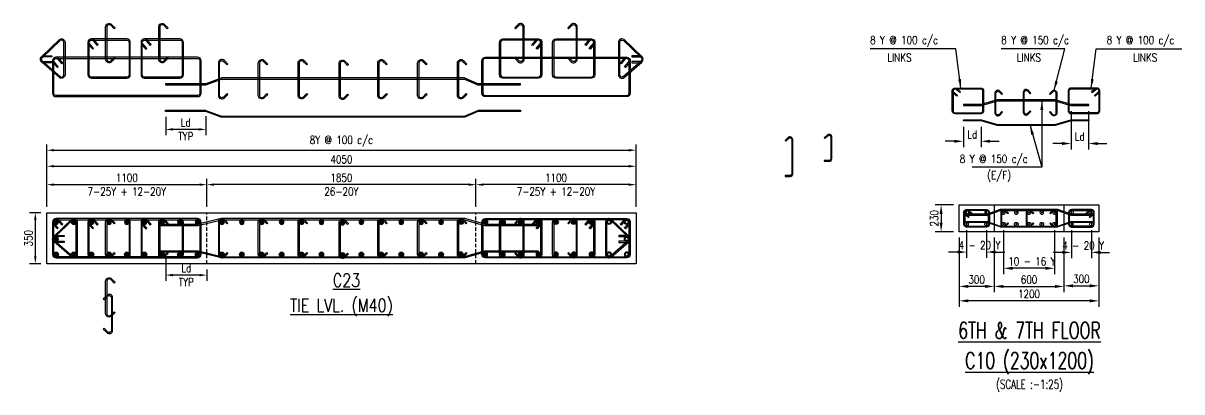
# Model space of a CAD drawing. Extents: x -69352 to 1013721, y -547461 to -186867.
# Drawn here: x 463331 to 503151, y -336839 to -324183 of the extents above; entities that cross this region are included whole.
import ezdxf
from ezdxf.enums import TextEntityAlignment as Align
from ezdxf.lldxf.tags import DXFTag

# ---------------------------------------------------------------- set-up
doc = ezdxf.new("R2010")
doc.units = 0
doc.header["$LTSCALE"] = 500
doc.header["$MEASUREMENT"] = 0
doc.header["$PDMODE"] = 35
doc.header["$PDSIZE"] = -15
doc.linetypes.add('( Hidden )', pattern=[0.375, 0.25, -0.125])
doc.layers.get('DEFPOINTS').update_dxf_attribs({"color": 4})
for name, color, linetype in [('FRAME TABLE', 5, 'Continuous'), ('LINKS', 8, 'Continuous'), ('S-COLUMN', 1, 'Continuous'), ('S-DIM-1', 5, 'Continuous'), ('S-REINFORCEMENT', 6, 'Continuous'), ('S-RETAININGWALL HATCH', 8, 'Continuous'), ('S-STIRUPS)', 3, 'Continuous'), ('S-TEXT', 2, 'Continuous'), ('S-TEXT-1 @ 1', 4, 'Continuous'), ('S-TITIL', 6, 'Continuous'), ('S-TITLE', 6, 'Continuous')]:
    doc.layers.add(name, color=color, linetype=linetype)
doc.styles.add('ROMANS', font='simplex.shx', dxfattribs={"width": 0.8, "height": 275})
tags = doc.linetypes.add('HIDDEN', pattern=[0.375, 0.25, -0.125]).pattern_tags.tags
tags[6:7] = [DXFTag(74, 4), DXFTag(75, 0), DXFTag(340, '0'), DXFTag(46, 1.0), DXFTag(50, 0.0), DXFTag(44, 0.0), DXFTag(45, 0.0)]
tags[4:5] = [DXFTag(74, 4), DXFTag(75, 0), DXFTag(340, '0'), DXFTag(46, 1.0), DXFTag(50, 0.0), DXFTag(44, 0.0), DXFTag(45, 0.0)]
doc.dimstyles.new('dim100', dxfattribs={"dimtxt": 250, "dimasz": 250, "dimexe": 200, "dimexo": 200, "dimgap": 100, "dimtad": 1, "dimdec": 0, "dimzin": 0, "dimdsep": 46, "dimtxsty": 'ROMANS', "dimcen": 0, "dimclrd": 5, "dimclre": 5, "dimclrt": 4, "dimadec": 0, "dimazin": 0, "dimtfac": 1, "dimtdec": 0, "dimtix": 1, "dimtofl": 0, "dimtmove": 2, "dimatfit": 3, "dimfxl": 0, "dimtolj": 1, "dimtzin": 0, "dimlwd": -1, "dimlwe": -1, "dimarcsym": 0})
doc.dimstyles.new('dim20', dxfattribs={"dimtxt": 250, "dimasz": 250, "dimexe": 200, "dimexo": 200, "dimgap": 100, "dimtad": 1, "dimdec": 0, "dimlfac": 0.2, "dimzin": 0, "dimdsep": 46, "dimtxsty": 'ROMANS', "dimcen": 0, "dimclrd": 5, "dimclre": 5, "dimclrt": 4, "dimadec": 0, "dimazin": 0, "dimtfac": 1, "dimtdec": 0, "dimtix": 1, "dimtofl": 0, "dimtmove": 2, "dimatfit": 3, "dimfxl": 0, "dimtolj": 1, "dimtzin": 0, "dimlwd": -1, "dimlwe": -1, "dimarcsym": 0})
doc.dimstyles.new('dim25', dxfattribs={"dimtxt": 250, "dimasz": 250, "dimexe": 200, "dimexo": 200, "dimgap": 100, "dimtad": 1, "dimdec": 0, "dimlfac": 0.25, "dimzin": 0, "dimdsep": 46, "dimtxsty": 'ROMANS', "dimcen": 0, "dimclrd": 5, "dimclre": 5, "dimclrt": 4, "dimadec": 0, "dimazin": 0, "dimtfac": 1, "dimtdec": 0, "dimtix": 1, "dimtofl": 0, "dimtmove": 2, "dimatfit": 3, "dimfxl": 0, "dimtolj": 1, "dimtzin": 0, "dimlwd": -1, "dimlwe": -1, "dimarcsym": 0})

# ---------------------------------------------------------------- blocks, each defined once
blk = doc.blocks.new('*U1185')
at = {"layer": 'LINKS', "color": 8}
blk.add_lwpolyline([(-2570, -80), (-2570, -120), (-1695, -120, 0.050699), (-1671, -118), (-1108, 78, -0.050699), (-1092, 80), (1342, 80, -0.050535), (1358, 78), (1921, -118, 0.050535), (1945, -120), (2818, -120), (2818, -80), (1945, -80, -0.050535), (1929, -78), (1366, 118, 0.050535), (1342, 120), (-1092, 120, 0.050699), (-1116, 118), (-1679, -78, -0.050699), (-1695, -80), (-2570, -80)], format="xyb", dxfattribs=at)
blk = doc.blocks.new('*U1187')
at = {"layer": 'LINKS'}
blk.add_lwpolyline([(-16, 16, -0.667553), (11.3, 27.3), (35.3, 3.4), (40.9, 9.1), (16.9, 33, 0.667553), (-24, 16), (-24, -86, 0.667553), (16.9, -103), (40.9, -79.1), (35.3, -73.4), (11.3, -97.3, -0.667553), (-16, -86)], format="xyb", close=True, dxfattribs=at)
blk = doc.blocks.new('*U1189')
at = {"layer": 'LINKS'}
blk.add_lwpolyline([(-64.3, 7), (-69.6, 1), (-100.4, 28, 0.644793), (-127, 16), (-127, -86, 0.414214), (-111, -102), (61, -102, 0.414214), (77, -86), (77, 16, 0.414214), (61, 32), (-111, 32, 0.69208), (-121.6, 4), (-90.7, -23.1), (-96, -29.1), (-126.8, -2, -0.69208), (-111, 40), (61, 40, -0.414214), (85, 16), (85, -86, -0.414214), (61, -110), (-111, -110, -0.414214), (-135, -86), (-135, 16, -0.644793), (-95.2, 34), (-64.3, 7)], format="xyb", dxfattribs=at)
blk = doc.blocks.new('*U1191')
at = {"layer": 'S-REINFORCEMENT'}
blk.add_line((0, -80), (0, 80), dxfattribs=at)
blk.add_circle((0, 0), 80, dxfattribs=at)
blk = doc.blocks.new('*D1198')
at = {"layer": 'DEFPOINTS', "color": 0}
for p in [(495755, -331085), (496443, -331085), (496443, -332041)]:
    blk.add_point(p, dxfattribs=at)
at = {"layer": 'S-DIM-1', "color": 5}
for p, q in [((495755, -331285), (495755, -332241)), ((496443, -331285), (496443, -332241)), ((495443, -332041), (495130, -332041)), ((496756, -332041), (497068, -332041))]:
    blk.add_line(p, q, dxfattribs=at)
for points in [[(495443, -332093), (495443, -331989), (495755, -332041)], [(496756, -331989), (496756, -332093), (496443, -332041)]]:
    blk.add_solid(points, dxfattribs=at)
at = {"layer": 'S-DIM-1', "color": 4, "insert": (496199, -331803), "char_height": 275, "attachment_point": 5, "style": 'ROMANS'}
blk.add_mtext('\\A1;{\\Fsimplex.shx|c1;4 - 20 Y}', dxfattribs=at)
blk = doc.blocks.new('*D1199')
at = {"layer": 'DEFPOINTS', "color": 0}
for p in [(499355, -331085), (500043, -331085), (499355, -332052)]:
    blk.add_point(p, dxfattribs=at)
at = {"layer": 'S-DIM-1', "color": 5}
for p, q in [((499355, -331285), (499355, -332252)), ((500043, -331285), (500043, -332252)), ((499043, -332052), (498730, -332052)), ((500356, -332052), (500668, -332052))]:
    blk.add_line(p, q, dxfattribs=at)
for points in [[(499043, -332104), (499043, -332000), (499355, -332052)], [(500356, -332000), (500356, -332104), (500043, -332052)]]:
    blk.add_solid(points, dxfattribs=at)
at = {"layer": 'S-DIM-1', "color": 4, "insert": (499760, -331815), "char_height": 275, "attachment_point": 5, "style": 'ROMANS'}
blk.add_mtext('\\A1;{\\Fsimplex.shx|c1;4 - 20 Y}', dxfattribs=at)
blk = doc.blocks.new('*D1200')
at = {"layer": 'DEFPOINTS', "color": 0}
for p in [(497026, -331085), (498773, -331085), (497026, -332599)]:
    blk.add_point(p, dxfattribs=at)
at = {"layer": 'S-DIM-1', "color": 5}
for p, q in [((497026, -331285), (497026, -332799)), ((498773, -331285), (498773, -332799)), ((498460, -332599), (497338, -332599))]:
    blk.add_line(p, q, dxfattribs=at)
for points in [[(497338, -332547), (497338, -332651), (497026, -332599)], [(498460, -332651), (498460, -332547), (498773, -332599)]]:
    blk.add_solid(points, dxfattribs=at)
at = {"layer": 'S-DIM-1', "color": 4, "insert": (497999, -332362), "char_height": 275, "attachment_point": 5, "style": 'ROMANS'}
blk.add_mtext('\\A1;{\\Fsimplex.shx|c1;10 - 16 Y}', dxfattribs=at)
blk = doc.blocks.new('*U1192')
at = {"layer": 'LINKS'}
blk.add_lwpolyline([(-14.3, 7), (-19.6, 1), (-50.4, 28, 0.644793), (-77, 16), (-77, -86, 0.414214), (-61, -102), (111, -102, 0.414214), (127, -86), (127, 16, 0.414214), (111, 32), (-61, 32, 0.69208), (-71.6, 4), (-40.7, -23.1), (-46, -29.1), (-76.8, -2, -0.69208), (-61, 40), (111, 40, -0.414214), (135, 16), (135, -86, -0.414214), (111, -110), (-61, -110, -0.414214), (-85, -86), (-85, 16, -0.644793), (-45.2, 34), (-14.3, 7)], format="xyb", dxfattribs=at)
blk = doc.blocks.new('*U1193')
at = {"layer": 'S-REINFORCEMENT', "const_width": 40}
blk.add_lwpolyline([(-20, 0, 1), (20, 0, 1)], format="xyb", close=True, dxfattribs=at)
at = {"layer": 'S-REINFORCEMENT'}
blk.add_circle((0, 0), 80, dxfattribs=at)
blk = doc.blocks.new('*D1201')
at = {"layer": 'DEFPOINTS', "color": 0}
for p in [(495643, -327537), (496250, -327537), (496250, -328237)]:
    blk.add_point(p, dxfattribs=at)
at = {"layer": 'S-DIM-1', "color": 5}
for p, q in [((495643, -327737), (495643, -328437)), ((496250, -327737), (496250, -328437)), ((495331, -328237), (495018, -328237)), ((496562, -328237), (496875, -328237))]:
    blk.add_line(p, q, dxfattribs=at)
for points in [[(495331, -328289), (495331, -328185), (495643, -328237)], [(496562, -328185), (496562, -328289), (496250, -328237)]]:
    blk.add_solid(points, dxfattribs=at)
at = {"layer": 'S-DIM-1', "color": 4, "insert": (495946, -327999), "char_height": 275, "attachment_point": 5, "style": 'ROMANS'}
blk.add_mtext('\\A1;{Ld}', dxfattribs=at)
blk = doc.blocks.new('*D1202')
at = {"layer": 'DEFPOINTS', "color": 0}
for p in [(499345, -327008), (499944, -327008), (499345, -328315)]:
    blk.add_point(p, dxfattribs=at)
at = {"layer": 'S-DIM-1', "color": 5}
for p, q in [((499345, -327208), (499345, -328515)), ((499944, -327208), (499944, -328515)), ((499033, -328315), (498720, -328315)), ((500256, -328315), (500569, -328315))]:
    blk.add_line(p, q, dxfattribs=at)
for points in [[(499033, -328367), (499033, -328262), (499345, -328315)], [(500256, -328262), (500256, -328367), (499944, -328315)]]:
    blk.add_solid(points, dxfattribs=at)
at = {"layer": 'S-DIM-1', "color": 4, "insert": (499645, -328077), "char_height": 275, "attachment_point": 5, "style": 'ROMANS'}
blk.add_mtext('\\A1;{Ld}', dxfattribs=at)
blk = doc.blocks.new('*U1194')
at = {"layer": 'LINKS'}
blk.add_lwpolyline([(-16, 86, -0.667553), (11.3, 97.3), (35.3, 73.4), (40.9, 79.1), (16.9, 103, 0.667553), (-24, 86), (-24, -86, 0.667553), (16.9, -103), (40.9, -79.1), (35.3, -73.4), (11.3, -97.3, -0.667553), (-16, -86)], format="xyb", close=True, dxfattribs=at)
blk = doc.blocks.new('*U1195')
at = {"layer": 'LINKS'}
blk.add_lwpolyline([(-114.3, 77), (-119.6, 71), (-150.4, 98, 0.644793), (-177, 86), (-177, -86, 0.414214), (-161, -102), (61, -102, 0.414214), (77, -86), (77, 86, 0.414214), (61, 102), (-161, 102, 0.69208), (-171.6, 74), (-140.7, 46.9), (-146, 40.9), (-176.8, 68, -0.69208), (-161, 110), (61, 110, -0.414214), (85, 86), (85, -86, -0.414214), (61, -110), (-161, -110, -0.414214), (-185, -86), (-185, 86, -0.644793), (-145.2, 104), (-114.3, 77)], format="xyb", dxfattribs=at)
blk = doc.blocks.new('*U1196')
at = {"layer": 'LINKS'}
blk.add_lwpolyline([(-14.3, 77), (-19.6, 71), (-50.4, 98, 0.644793), (-77, 86), (-77, -86, 0.414214), (-61, -102), (161, -102, 0.414214), (177, -86), (177, 86, 0.414214), (161, 102), (-61, 102, 0.69208), (-71.6, 74), (-40.7, 46.9), (-46, 40.9), (-76.8, 68, -0.69208), (-61, 110), (161, 110, -0.414214), (185, 86), (185, -86, -0.414214), (161, -110), (-61, -110, -0.414214), (-85, -86), (-85, 86, -0.644793), (-45.2, 104), (-14.3, 77)], format="xyb", dxfattribs=at)
blk = doc.blocks.new('*U1197')
at = {"layer": 'LINKS', "color": 8}
blk.add_lwpolyline([(-2570, -80), (-2570, -120), (-1820, -120, 0.050699), (-1796, -118), (-1108, 78, -0.050699), (-1092, 80), (1342, 80, -0.050535), (1358, 78), (2046, -118, 0.050535), (2070, -120), (2818, -120), (2818, -80), (2070, -80, -0.050535), (2054, -78), (1366, 118, 0.050535), (1342, 120), (-1092, 120, 0.050699), (-1116, 118), (-1804, -78, -0.050699), (-1820, -80), (-2570, -80)], format="xyb", dxfattribs=at)
blk = doc.blocks.new('*D1203')
at = {"layer": 'DEFPOINTS', "color": 0}
for p in [(495499, -331341), (496699, -331341), (495499, -333221)]:
    blk.add_point(p, dxfattribs=at)
at = {"layer": 'S-DIM-1', "color": 5}
for p, q in [((495499, -331541), (495499, -333421)), ((496699, -331541), (496699, -333421)), ((496387, -333221), (495812, -333221))]:
    blk.add_line(p, q, dxfattribs=at)
for points in [[(495812, -333169), (495812, -333273), (495499, -333221)], [(496387, -333273), (496387, -333169), (496699, -333221)]]:
    blk.add_solid(points, dxfattribs=at)
at = {"layer": 'S-DIM-1', "color": 4, "insert": (496099, -332984), "char_height": 275, "attachment_point": 5, "style": 'ROMANS'}
blk.add_mtext('\\A1;300', dxfattribs=at)
blk = doc.blocks.new('*D1204')
at = {"layer": 'DEFPOINTS', "color": 0}
for p in [(496699, -331341), (499099, -331341), (499099, -333221)]:
    blk.add_point(p, dxfattribs=at)
at = {"layer": 'S-DIM-1', "color": 5}
for p, q in [((496699, -331541), (496699, -333421)), ((499099, -331541), (499099, -333421)), ((497012, -333221), (498787, -333221))]:
    blk.add_line(p, q, dxfattribs=at)
for points in [[(497012, -333169), (497012, -333273), (496699, -333221)], [(498787, -333273), (498787, -333169), (499099, -333221)]]:
    blk.add_solid(points, dxfattribs=at)
at = {"layer": 'S-DIM-1', "color": 4, "insert": (497899, -332984), "char_height": 275, "attachment_point": 5, "style": 'ROMANS'}
blk.add_mtext('\\A1;600', dxfattribs=at)
blk = doc.blocks.new('*D1205')
at = {"layer": 'DEFPOINTS', "color": 0}
for p in [(499099, -331341), (500299, -331341), (500299, -333200)]:
    blk.add_point(p, dxfattribs=at)
at = {"layer": 'S-DIM-1', "color": 5}
for p, q in [((499099, -331541), (499099, -333400)), ((500299, -331541), (500299, -333400)), ((499412, -333200), (499987, -333200))]:
    blk.add_line(p, q, dxfattribs=at)
for points in [[(499412, -333148), (499412, -333253), (499099, -333200)], [(499987, -333253), (499987, -333148), (500299, -333200)]]:
    blk.add_solid(points, dxfattribs=at)
at = {"layer": 'S-DIM-1', "color": 4, "insert": (499699, -332963), "char_height": 275, "attachment_point": 5, "style": 'ROMANS'}
blk.add_mtext('\\A1;300', dxfattribs=at)
blk = doc.blocks.new('*D1206')
at = {"layer": 'DEFPOINTS', "color": 0}
for p in [(495499, -330421), (494878, -331341), (495499, -331341)]:
    blk.add_point(p, dxfattribs=at)
at = {"layer": 'S-DIM-1', "color": 5}
for p, q in [((495299, -330421), (494678, -330421)), ((494878, -330733), (494878, -331028)), ((495299, -331341), (494678, -331341))]:
    blk.add_line(p, q, dxfattribs=at)
for points in [[(494930, -330733), (494826, -330733), (494878, -330421)], [(494826, -331028), (494930, -331028), (494878, -331341)]]:
    blk.add_solid(points, dxfattribs=at)
at = {"layer": 'S-DIM-1', "color": 4, "insert": (494641, -330881), "char_height": 275, "attachment_point": 5, "rotation": 90, "style": 'ROMANS'}
blk.add_mtext('\\A1;230', dxfattribs=at)
blk = doc.blocks.new('*D1207')
at = {"layer": 'DEFPOINTS', "color": 0}
for p in [(495499, -331341), (500299, -331341), (495499, -333716)]:
    blk.add_point(p, dxfattribs=at)
at = {"layer": 'S-DIM-1', "color": 5}
for p, q in [((495499, -331541), (495499, -333916)), ((500299, -331541), (500299, -333916)), ((499987, -333716), (495812, -333716))]:
    blk.add_line(p, q, dxfattribs=at)
for points in [[(495812, -333664), (495812, -333769), (495499, -333716)], [(499987, -333769), (499987, -333664), (500299, -333716)]]:
    blk.add_solid(points, dxfattribs=at)
at = {"layer": 'S-DIM-1', "color": 4, "insert": (497899, -333479), "char_height": 275, "attachment_point": 5, "style": 'ROMANS'}
blk.add_mtext('\\A1;1200', dxfattribs=at)
blk = doc.blocks.new('*U1354')
at = {"layer": 'LINKS'}
blk.add_lwpolyline([(96, -1001), (96, 167, 0.667553), (-68, 235), (-164, 139), (-141, 117), (-45, 212, -0.667553), (64, 167), (64, -1001, -0.382678), (7, -1065), (-164, -1065), (-164, -1097), (9, -1097, 0.388419)], format="xyb", close=True, dxfattribs=at)
blk = doc.blocks.new('*U1353')
at = {"layer": 'LINKS'}
blk.add_lwpolyline([(96, -549), (96, 185, 0.667553), (-68, 253), (-164, 158), (-141, 135), (-45, 231, -0.667553), (64, 185), (64, -549, -0.382678), (7, -612), (-164, -612), (-164, -644), (9, -644, 0.388419)], format="xyb", close=True, dxfattribs=at)
blk = doc.blocks.new('*D1224')
at = {"layer": 'DEFPOINTS', "color": 0}
for p in [(484393, -328545), (464143, -330690), (484393, -330690)]:
    blk.add_point(p, dxfattribs=at)
at = {"layer": 'S-DIM-1', "color": 5}
for p, q in [((464143, -330490), (464143, -328345)), ((484393, -330490), (484393, -328345)), ((464393, -328545), (484143, -328545))]:
    blk.add_line(p, q, dxfattribs=at)
for points in [[(464393, -328503), (464393, -328586), (464143, -328545)], [(484143, -328586), (484143, -328503), (484393, -328545)]]:
    blk.add_solid(points, dxfattribs=at)
at = {"layer": 'S-DIM-1', "color": 4, "insert": (474268, -328235), "char_height": 275, "attachment_point": 5, "style": 'ROMANS'}
blk.add_mtext('\\A1;{8Y @ 100 c/c}', dxfattribs=at)
blk = doc.blocks.new('*U1210')
at = {"layer": 'S-REINFORCEMENT', "color": 30, "const_width": 50}
blk.add_lwpolyline([(-25, 0, 1), (25, 0, 1)], format="xyb", close=True, dxfattribs=at)
at = {"layer": 'S-REINFORCEMENT'}
blk.add_circle((0, 0), 50, dxfattribs=at)
blk = doc.blocks.new('*D1225')
at = {"layer": 'DEFPOINTS', "color": 0}
for p in [(484393, -329095), (464143, -330690), (484393, -330690)]:
    blk.add_point(p, dxfattribs=at)
at = {"layer": 'LINKS', "color": 5}
for p, q in [((464143, -330490), (464143, -328895)), ((484393, -330490), (484393, -328895)), ((464393, -329095), (484143, -329095))]:
    blk.add_line(p, q, dxfattribs=at)
for points in [[(464393, -329053), (464393, -329137), (464143, -329095)], [(484143, -329137), (484143, -329053), (484393, -329095)]]:
    blk.add_solid(points, dxfattribs=at)
at = {"layer": 'LINKS', "color": 4, "insert": (474268, -328858), "char_height": 275, "attachment_point": 5, "style": 'ROMANS'}
blk.add_mtext('\\A1;{4050}', dxfattribs=at)
blk = doc.blocks.new('*D1226')
at = {"layer": 'DEFPOINTS', "color": 0}
for p in [(469643, -329726), (464143, -330690), (469643, -330690)]:
    blk.add_point(p, dxfattribs=at)
at = {"layer": 'LINKS', "color": 5}
for p, q in [((464143, -330490), (464143, -329526)), ((469643, -330490), (469643, -329526)), ((464393, -329726), (469393, -329726))]:
    blk.add_line(p, q, dxfattribs=at)
for points in [[(464393, -329685), (464393, -329768), (464143, -329726)], [(469393, -329768), (469393, -329685), (469643, -329726)]]:
    blk.add_solid(points, dxfattribs=at)
at = {"layer": 'LINKS', "color": 4, "char_height": 275, "attachment_point": 5, "style": 'ROMANS'}
for s, insert in [('\\A1;{\\Fsimplex.shx|c1;1100', (466893, -329489)), ('7-25Y + 12-20Y}', (466893, -329964))]:
    blk.add_mtext(s, dxfattribs=dict(at, insert=insert))
blk = doc.blocks.new('*D1227')
at = {"layer": 'DEFPOINTS', "color": 0}
for p in [(463749, -330690), (464143, -330690), (464143, -332440)]:
    blk.add_point(p, dxfattribs=at)
at = {"layer": 'S-DIM-1', "color": 5}
for p, q in [((463943, -330690), (463549, -330690)), ((463749, -332190), (463749, -330940)), ((463943, -332440), (463549, -332440))]:
    blk.add_line(p, q, dxfattribs=at)
for points in [[(463790, -330940), (463707, -330940), (463749, -330690)], [(463707, -332190), (463790, -332190), (463749, -332440)]]:
    blk.add_solid(points, dxfattribs=at)
at = {"layer": 'S-DIM-1', "color": 4, "insert": (463511, -331565), "char_height": 275, "attachment_point": 5, "rotation": 90, "style": 'ROMANS'}
blk.add_mtext('\\A1;{350}', dxfattribs=at)
blk = doc.blocks.new('*U1220')
at = {"layer": 'LINKS'}
blk.add_lwpolyline([(-16, 311, -0.667553), (11.3, 322.3), (35.3, 298.4), (40.9, 304.1), (16.9, 328, 0.667553), (-24, 311), (-24, 89, 0.667553), (16.9, 72), (40.9, 95.9), (35.3, 101.6), (11.3, 77.7, -0.667553), (-16, 89)], format="xyb", close=True, dxfattribs=at)
blk = doc.blocks.new('*D1228')
at = {"layer": 'DEFPOINTS', "color": 0}
for p in [(478893, -329726), (478893, -330690), (484393, -330690)]:
    blk.add_point(p, dxfattribs=at)
at = {"layer": 'LINKS', "color": 5}
for p, q in [((478893, -330490), (478893, -329526)), ((484393, -330490), (484393, -329526)), ((484143, -329726), (479143, -329726))]:
    blk.add_line(p, q, dxfattribs=at)
for points in [[(479143, -329685), (479143, -329768), (478893, -329726)], [(484143, -329768), (484143, -329685), (484393, -329726)]]:
    blk.add_solid(points, dxfattribs=at)
at = {"layer": 'LINKS', "color": 4, "char_height": 275, "attachment_point": 5, "style": 'ROMANS'}
for s, insert in [('\\A1;{\\Fsimplex.shx|c1;1100', (481643, -329489)), ('7-25Y + 12-20Y}', (481643, -329964))]:
    blk.add_mtext(s, dxfattribs=dict(at, insert=insert))
blk = doc.blocks.new('*U1232')
at = {"layer": 'S-REINFORCEMENT'}
h = blk.add_hatch(color=1, dxfattribs=at)
h.dxf.hatch_style = 1
edge = h.paths.add_edge_path(flags=16)
edge.add_arc((0, 0), 35.7, 0, 360)
edge = h.paths.add_edge_path()
edge.add_arc((0, 0), 50, 0, 360)
for radius in [50, 35.7]:
    blk.add_circle((0, 0), radius, dxfattribs=at)
blk = doc.blocks.new('*D1229')
at = {"layer": 'DEFPOINTS', "color": 0}
for p in [(469643, -329726), (469643, -330690), (478893, -330690)]:
    blk.add_point(p, dxfattribs=at)
at = {"layer": 'LINKS', "color": 5}
for p, q in [((469643, -330490), (469643, -329526)), ((478893, -330490), (478893, -329526)), ((478643, -329726), (469893, -329726))]:
    blk.add_line(p, q, dxfattribs=at)
for points in [[(469893, -329685), (469893, -329768), (469643, -329726)], [(478643, -329768), (478643, -329685), (478893, -329726)]]:
    blk.add_solid(points, dxfattribs=at)
at = {"layer": 'LINKS', "color": 4, "char_height": 275, "attachment_point": 5, "style": 'ROMANS'}
for s, insert in [('\\A1;{\\Fsimplex.shx|c1;1850', (474268, -329489)), ('26-20Y}', (474268, -329964))]:
    blk.add_mtext(s, dxfattribs=dict(at, insert=insert))
blk = doc.blocks.new('*D1230')
at = {"layer": 'DEFPOINTS', "color": 0}
for p in [(468228, -327193), (469612, -327175), (468228, -327829)]:
    blk.add_point(p, dxfattribs=at)
at = {"layer": 'S-RETAININGWALL HATCH', "color": 5}
for p, q in [((468228, -327393), (468228, -328029)), ((469612, -327375), (469612, -328029)), ((469362, -327829), (468478, -327829))]:
    blk.add_line(p, q, dxfattribs=at)
for points in [[(468478, -327788), (468478, -327871), (468228, -327829)], [(469362, -327871), (469362, -327788), (469612, -327829)]]:
    blk.add_solid(points, dxfattribs=at)
at = {"layer": 'S-RETAININGWALL HATCH', "color": 4, "lineweight": -3, "char_height": 275, "attachment_point": 5, "style": 'ROMANS'}
for s, insert in [('\\A1;Ld', (468920, -327592)), ('TYP', (468920, -328067))]:
    blk.add_mtext(s, dxfattribs=dict(at, insert=insert))
blk = doc.blocks.new('*D1231')
at = {"layer": 'DEFPOINTS', "color": 0}
for p in [(468229, -332040), (469643, -332440), (468229, -332833)]:
    blk.add_point(p, dxfattribs=at)
at = {"layer": 'LINKS', "color": 5}
for p, q in [((468229, -332240), (468229, -333033)), ((469393, -332833), (468479, -332833)), ((469643, -332640), (469643, -333033))]:
    blk.add_line(p, q, dxfattribs=at)
for points in [[(468479, -332791), (468479, -332874), (468229, -332833)], [(469393, -332874), (469393, -332791), (469643, -332833)]]:
    blk.add_solid(points, dxfattribs=at)
at = {"layer": 'LINKS', "color": 4, "lineweight": -3, "char_height": 275, "attachment_point": 5, "style": 'ROMANS'}
for s, insert in [('\\A1;Ld', (468936, -332595)), ('TYP', (468936, -333070))]:
    blk.add_mtext(s, dxfattribs=dict(at, insert=insert))
blk = doc.blocks.new('*U1211')
at = {"layer": 'LINKS'}
blk.add_lwpolyline([(45, -233), (75, -207), (-60, -53, -0.644793), (0, 80), (4860, 80, -0.414214), (4940, 0), (4940, -1110, -0.414214), (4860, -1190), (0, -1190, -0.414214), (-80, -1110), (-80, 0, -0.69208), (60, 53), (195, -102), (226, -75), (90, 79, 0.69208), (-120, 0), (-120, -1110, 0.414214), (0, -1230), (4860, -1230, 0.414214), (4980, -1110), (4980, 0, 0.414214), (4860, 120), (0, 120, 0.644793), (-90, -79), (45, -233)], format="xyb", dxfattribs=at)
blk = doc.blocks.new('*U1212')
at = {"layer": 'LINKS'}
blk.add_lwpolyline([(45, -233), (75, -207), (-60, -53, -0.644793), (0, 80), (1215, 80, -0.414214), (1295, 0), (1295, -1110, -0.414214), (1215, -1190), (0, -1190, -0.414214), (-80, -1110), (-80, 0, -0.69208), (60, 53), (195, -102), (226, -75), (90, 79, 0.69208), (-120, 0), (-120, -1110, 0.414214), (0, -1230), (1215, -1230, 0.414214), (1335, -1110), (1335, 0, 0.414214), (1215, 120), (0, 120, 0.644793), (-90, -79), (45, -233)], format="xyb", dxfattribs=at)
blk = doc.blocks.new('*U1214')
at = {"layer": 'LINKS'}
blk.add_lwpolyline([(274, -120), (0, -120, -0.727677), (-70, 97), (537, 676, -0.61178), (728, 578), (728, -532, -0.61178), (537, -629), (-70, -97, -0.727677), (0, 120), (274, 120), (274, 80), (0, 80, 0.727677), (-47, -65), (561, -597, 0.61178), (688, -532), (688, 578, 0.61178), (561, 643), (-47, 65, 0.727677), (0, -80), (274, -80), (274, -120)], format="xyb", dxfattribs=at)
blk = doc.blocks.new('*U1221')
at = {"layer": 'LINKS'}
blk.add_lwpolyline([(16, 311, 0.667553), (-11.3, 322.3), (-35.3, 298.4), (-40.9, 304.1), (-16.9, 328, -0.667553), (24, 311), (24, 89, -0.667553), (-16.9, 72), (-40.9, 95.9), (-35.3, 101.6), (-11.3, 77.7, 0.667553), (16, 89)], format="xyb", close=True, dxfattribs=at)
blk = doc.blocks.new('*U1222')
at = {"layer": 'LINKS', "color": 8}
blk.add_lwpolyline([(-1559, -80), (-1559, -120), (-264, -120, 0.050699), (-240, -118), (556, 78, -0.050699), (572, 80), (8894, 80, -0.050535), (8910, 78), (9601, -118, 0.050535), (9626, -120), (11449, -120), (11449, -80), (9626, -80, -0.050535), (9609, -78), (8918, 118, 0.050535), (8894, 120), (572, 120, 0.050699), (548, 118), (-248, -78, -0.050699), (-264, -80), (-1559, -80)], format="xyb", dxfattribs=at)
blk = doc.blocks.new('*U1223')
at = {"layer": 'LINKS', "color": 8}
blk.add_lwpolyline([(-1559, -80), (-1559, -120), (-264, -120, 0.050699), (-240, -118), (556, 78, -0.050699), (572, 80), (8894, 80, -0.050535), (8910, 78), (9601, -118, 0.050535), (9626, -120), (11444, -120), (11444, -80), (9626, -80, -0.050535), (9609, -78), (8918, 118, 0.050535), (8894, 120), (572, 120, 0.050699), (548, 118), (-248, -78, -0.050699), (-264, -80), (-1559, -80)], format="xyb", dxfattribs=at)

msp = doc.modelspace()

# ---------------------------------------------------------------- linework, layer by layer
at = {"layer": 'LINKS', "color": 10, "linetype": '( Hidden )'}
for p, q in [((469643.045, -332440.211), (469643.045, -330690.211)), ((478893.045, -332440.211), (478893.045, -330690.211))]:
    msp.add_line(p, q, dxfattribs=at)
at = {"layer": 'LINKS'}
for points in [[(464314.647, -325540.52), (464040.545, -325540.52, -0.72767748), (463970.3, -325323.229), (464577.8, -324744.896, -0.611780015), (464768.045, -324842.187), (464768.045, -325952.187, -0.611780015), (464577.8, -326049.478), (463970.3, -325517.812, -0.72767748), (464040.545, -325300.52), (464314.647, -325300.52), (464314.647, -325340.52), (464040.545, -325340.52, 0.72767748), (463993.715, -325485.381), (464601.215, -326017.048, 0.611780015), (464728.045, -325952.187), (464728.045, -324842.187, 0.611780015), (464601.215, -324777.326), (463993.715, -325355.66, 0.72767748), (464040.545, -325500.52), (464314.647, -325500.52), (464314.647, -325540.52)], [(465723.17, -325075.616), (465753.242, -325049.24), (465617.902, -324894.94, -0.644793278), (465678.045, -324762.187), (466893.045, -324762.187, -0.414213562), (466973.045, -324842.187), (466973.045, -325952.187, -0.414213562), (466893.045, -326032.187), (465678.045, -326032.187, -0.414213562), (465598.045, -325952.187), (465598.045, -324842.187, -0.692080402), (465738.188, -324789.435), (465873.528, -324943.735), (465903.599, -324917.359), (465768.26, -324763.058, 0.692080402), (465558.045, -324842.187), (465558.045, -325952.187, 0.414213562), (465678.045, -326072.187), (466893.045, -326072.187, 0.414213562), (467013.045, -325952.187), (467013.045, -324842.187, 0.414213562), (466893.045, -324722.187), (465678.045, -324722.187, 0.644793278), (465587.831, -324921.316), (465723.17, -325075.616)], [(467545.67, -325075.616), (467575.742, -325049.24), (467440.402, -324894.94, -0.644793278), (467500.545, -324762.187), (468715.545, -324762.187, -0.414213562), (468795.545, -324842.187), (468795.545, -325952.187, -0.414213562), (468715.545, -326032.187), (467500.545, -326032.187, -0.414213562), (467420.545, -325952.187), (467420.545, -324842.187, -0.692080402), (467560.688, -324789.435), (467696.028, -324943.735), (467726.099, -324917.359), (467590.76, -324763.058, 0.692080402), (467380.545, -324842.187), (467380.545, -325952.187, 0.414213562), (467500.545, -326072.187), (468715.545, -326072.187, 0.414213562), (468835.545, -325952.187), (468835.545, -324842.187, 0.414213562), (468715.545, -324722.187), (467500.545, -324722.187, 0.644793278), (467410.331, -324921.316), (467545.67, -325075.616)], [(480990.42, -325075.616), (480960.349, -325049.24), (481095.688, -324894.94, 0.644793278), (481035.545, -324762.187), (479820.545, -324762.187, 0.414213562), (479740.545, -324842.187), (479740.545, -325952.187, 0.414213562), (479820.545, -326032.187), (481035.545, -326032.187, 0.414213562), (481115.545, -325952.187), (481115.545, -324842.187, 0.692080402), (480975.402, -324789.435), (480840.063, -324943.735), (480809.991, -324917.359), (480945.331, -324763.058, -0.692080402), (481155.545, -324842.187), (481155.545, -325952.187, -0.414213562), (481035.545, -326072.187), (479820.545, -326072.187, -0.414213562), (479700.545, -325952.187), (479700.545, -324842.187, -0.414213562), (479820.545, -324722.187), (481035.545, -324722.187, -0.644793278), (481125.76, -324921.316), (480990.42, -325075.616)], [(482812.92, -325075.616), (482782.849, -325049.24), (482918.188, -324894.94, 0.644793278), (482858.045, -324762.187), (481643.045, -324762.187, 0.414213562), (481563.045, -324842.187), (481563.045, -325952.187, 0.414213562), (481643.045, -326032.187), (482858.045, -326032.187, 0.414213562), (482938.045, -325952.187), (482938.045, -324842.187, 0.692080402), (482797.902, -324789.435), (482662.563, -324943.735), (482632.491, -324917.359), (482767.831, -324763.058, -0.692080402), (482978.045, -324842.187), (482978.045, -325952.187, -0.414213562), (482858.045, -326072.187), (481643.045, -326072.187, -0.414213562), (481523.045, -325952.187), (481523.045, -324842.187, -0.414213562), (481643.045, -324722.187), (482858.045, -324722.187, -0.644793278), (482948.26, -324921.316), (482812.92, -325075.616)], [(484243.944, -325540.52), (484518.045, -325540.52, 0.72767748), (484588.291, -325323.229), (483980.791, -324744.896, 0.611780015), (483790.545, -324842.187), (483790.545, -325952.187, 0.611780015), (483980.791, -326049.478), (484588.291, -325517.812, 0.72767748), (484518.045, -325300.52), (484243.944, -325300.52), (484243.944, -325340.52), (484518.045, -325340.52, -0.72767748), (484564.876, -325485.381), (483957.376, -326017.048, -0.611780015), (483830.545, -325952.187), (483830.545, -324842.187, -0.611780015), (483957.376, -324777.326), (484564.876, -325355.66, -0.72767748), (484518.045, -325500.52), (484243.944, -325500.52), (484243.944, -325540.52)], [(464508.17, -325707.116), (464538.242, -325680.74), (464402.902, -325526.44, -0.644793278), (464463.045, -325393.687), (469323.045, -325393.687, -0.414213562), (469403.045, -325473.687), (469403.045, -326583.687, -0.414213562), (469323.045, -326663.687), (464463.045, -326663.687, -0.414213562), (464383.045, -326583.687), (464383.045, -325473.687, -0.692080402), (464523.188, -325420.935), (464658.528, -325575.235), (464688.599, -325548.859), (464553.26, -325394.558, 0.692080402), (464343.045, -325473.687), (464343.045, -326583.687, 0.414213562), (464463.045, -326703.687), (469323.045, -326703.687, 0.414213562), (469443.045, -326583.687), (469443.045, -325473.687, 0.414213562), (469323.045, -325353.687), (464463.045, -325353.687, 0.644793278), (464372.831, -325552.816), (464508.17, -325707.116)], [(484027.92, -325707.116), (483997.849, -325680.74), (484133.188, -325526.44, 0.644793278), (484073.045, -325393.687), (479213.045, -325393.687, 0.414213562), (479133.045, -325473.687), (479133.045, -326583.687, 0.414213562), (479213.045, -326663.687), (484073.045, -326663.687, 0.414213562), (484153.045, -326583.687), (484153.045, -325473.687, 0.692080402), (484012.902, -325420.935), (483877.563, -325575.235), (483847.491, -325548.859), (483982.831, -325394.558, -0.692080402), (484193.045, -325473.687), (484193.045, -326583.687, -0.414213562), (484073.045, -326703.687), (479213.045, -326703.687, -0.414213562), (479093.045, -326583.687), (479093.045, -325473.687, -0.414213562), (479213.045, -325353.687), (484073.045, -325353.687, -0.644793278), (484163.26, -325552.816), (484027.92, -325707.116)]]:
    msp.add_lwpolyline(points, format="xyb", dxfattribs=at)
for points in [[(470079.95, -325551.292, -0.667552737), (470216.421, -325494.625), (470336.354, -325614.144), (470364.589, -325585.811), (470244.656, -325466.292, 0.667552737), (470039.95, -325551.292), (470039.95, -326661.187, 0.667552737), (470244.656, -326746.187), (470364.589, -326626.668), (470336.354, -326598.335), (470216.421, -326717.854, -0.667552737), (470079.95, -326661.187)], [(470079.95, -331010.316, -0.667552737), (470216.421, -330953.649), (470336.354, -331073.168), (470364.589, -331044.835), (470244.656, -330925.316, 0.667552737), (470039.95, -331010.316), (470039.95, -332120.211, 0.667552737), (470244.656, -332205.211), (470364.589, -332085.692), (470336.354, -332057.359), (470216.421, -332176.877, -0.667552737), (470079.95, -332120.211)]]:
    msp.add_lwpolyline(points, format="xyb", close=True, dxfattribs=at)
at = {"layer": 'LINKS', "color": 8}
for points in [[(468227.545, -326262.687), (468227.545, -326302.687), (469587.545, -326302.687, 0.050699275), (469611.694, -326300.232), (470143.851, -326104.324, -0.050699275), (470159.95, -326102.687), (478481.545, -326102.687, -0.050535482), (478497.593, -326104.313), (478952.973, -326300.248, 0.050535482), (478977.045, -326302.687), (480417.408, -326302.687), (480417.408, -326262.687), (478977.045, -326262.687, -0.050535482), (478960.997, -326261.061), (478505.617, -326065.126, 0.050535482), (478481.545, -326062.687), (470159.95, -326062.687, 0.050699275), (470135.801, -326065.142), (469603.644, -326261.05, -0.050699275), (469587.545, -326262.687), (468227.545, -326262.687)], [(468227.545, -327212.687), (468227.545, -327172.687), (469587.545, -327172.687, -0.050699275), (469611.694, -327175.142), (470143.851, -327371.05, 0.050699275), (470159.95, -327372.687), (478481.545, -327372.687, 0.050535482), (478497.593, -327371.061), (478952.973, -327175.126, -0.050535482), (478977.045, -327172.687), (480417.408, -327172.687), (480417.408, -327212.687), (478977.045, -327212.687, 0.050535482), (478960.997, -327214.313), (478505.617, -327410.248, -0.050535482), (478481.545, -327412.687), (470159.95, -327412.687, -0.050699275), (470135.801, -327410.232), (469603.644, -327214.324, 0.050699275), (469587.545, -327212.687), (468227.545, -327212.687)]]:
    msp.add_lwpolyline(points, format="xyb", dxfattribs=at)
at = {"layer": 'S-COLUMN', "color": 8, "linetype": 'HIDDEN', "ltscale": 1000}
for p, q in [((496699.123, -330420.879), (496699.123, -331340.879)), ((499099.123, -330420.879), (499099.123, -331340.879))]:
    msp.add_line(p, q, dxfattribs=at)
at = {"layer": 'S-COLUMN', "color": 4, "ltscale": 5}
msp.add_lwpolyline([(500299.123, -330420.879), (500299.123, -331340.879), (495499.123, -331340.879), (495499.123, -330420.879), (500299.123, -330420.879)], close=True, dxfattribs=at)
at = {"layer": 'S-COLUMN', "color": 10, "ltscale": 1500}
msp.add_lwpolyline([(464143.045, -330690.211), (484393.045, -330690.211), (484393.045, -332440.211), (464143.045, -332440.211)], close=True, dxfattribs=at)

# ---------------------------------------------------------------- block references
at = {"layer": 'FRAME TABLE', "color": 2, "lineweight": -3}
for name, p in [('*U1214', (464463.045, -331588.544)), ('*U1211', (464463.045, -331010.211)), ('*U1212', (465678.045, -331010.211)), ('*U1212', (467500.545, -331010.211)), ('*U1222', (469587.545, -331010.211))]:
    msp.add_blockref(name, p, dxfattribs=at)
at = {"layer": 'FRAME TABLE', "color": 2, "lineweight": -3, "xscale": -1}
for name, p in [('*U1211', (484073.045, -331010.211)), ('*U1212', (481035.545, -331010.211)), ('*U1212', (482858.045, -331010.211)), ('*U1214', (484073.045, -331588.544))]:
    msp.add_blockref(name, p, dxfattribs=at)
at = {"layer": 'FRAME TABLE', "color": 2, "lineweight": -3, "xscale": -1, "rotation": 180}
msp.add_blockref('*U1223', (469587.545, -332120.211), dxfattribs=at)
at = {"layer": 'LINKS', "linetype": 'Continuous', "rotation": 180}
for name, p, xscale, yscale, zscale in [('*U1220', (466285.545, -323867.187), -4.999999999999998, 5, 5), ('*U1220', (468108.045, -323867.187), -4.999999999999998, 5, 5), ('*U1220', (480428.045, -323867.187), 4.999999999999998, 4.999999999999998, 4.999999999999998), ('*U1220', (482250.545, -323867.187), 4.999999999999998, 4.999999999999998, 4.999999999999998), ('*U1220', (471529.315, -325106.187), -4.999999999999998, 5, 5), ('*U1220', (472898.68, -325106.187), -4.999999999999998, 5, 5), ('*U1220', (474305.713, -325126.187), -4.999999999999998, 5, 5), ('*U1220', (475637.41, -325106.187), -4.999999999999998, 5, 5), ('*U1220', (477006.775, -325106.187), -4.999999999999998, 5, 5), ('*U1220', (478376.141, -325106.187), -4.999999999999998, 5, 5), ('*U1220', (466285.545, -330565.211), -4.999999999999998, 5, 5), ('*U1220', (468108.045, -330565.211), -4.999999999999998, 5, 5), ('*U1220', (471529.315, -330565.211), -4.999999999999998, 5, 5), ('*U1220', (472898.68, -330565.211), -4.999999999999998, 5, 5), ('*U1220', (474305.713, -330585.211), -4.999999999999998, 5, 5), ('*U1220', (475637.41, -330565.211), -4.999999999999998, 5, 5), ('*U1220', (477006.775, -330565.211), -4.999999999999998, 5, 5), ('*U1220', (478376.141, -330565.211), -4.999999999999998, 5, 5), ('*U1220', (480428.045, -330565.211), 4.999999999999998, 4.999999999999998, 4.999999999999998), ('*U1220', (482250.545, -330565.211), 4.999999999999998, 4.999999999999998, 4.999999999999998), ('*U1220', (466285.545, -332597.263), -4.999999999999998, 5, 5), ('*U1221', (466285.545, -333167.64), -4.999999999999998, 5, 5)]:
    msp.add_blockref(name, p, dxfattribs=dict(at, xscale=xscale, yscale=yscale, zscale=zscale))
at = {"layer": 'S-REINFORCEMENT', "lineweight": -2, "yscale": 0.8, "zscale": 0.8}
for name, p, xscale in [('*U1191', (495755.123, -330676.879), 0.8), ('*U1191', (496443.123, -330676.879), -0.8), ('*U1193', (497025.523, -330676.879), -0.8), ('*U1193', (497462.323, -330676.879), -0.8), ('*U1193', (497899.123, -330676.879), -0.8), ('*U1193', (498335.923, -330676.879), -0.8), ('*U1193', (498772.723, -330676.879), -0.8), ('*U1191', (499355.123, -330676.879), 0.8), ('*U1191', (500043.123, -330676.879), -0.8)]:
    msp.add_blockref(name, p, dxfattribs=dict(at, xscale=xscale))
at = {"layer": 'S-REINFORCEMENT', "color": 2, "ltscale": 4, "yscale": 1.6, "zscale": 1.6}
for name, p, xscale, rotation in [('*U1210', (464463.045, -331010.211), -1.6, 89.99999999999966), ('*U1210', (465070.545, -331010.211), -1.6, 89.99999999999966), ('*U1210', (465678.045, -331010.211), -1.6, 89.99999999999966), ('*U1210', (466285.545, -331010.211), -1.6, 89.9999999999995), ('*U1210', (466893.045, -331010.211), -1.6, 89.99999999999966), ('*U1210', (467500.545, -331010.211), -1.6, 89.99999999999966), ('*U1210', (468108.045, -331010.211), -1.6, 89.9999999999995), ('*U1210', (468715.545, -331010.211), -1.6, 89.9999999999995), ('*U1210', (469323.045, -331010.211), -1.6, 89.99999999999966), ('*U1210', (470159.95, -331010.211), -1.6, 89.9999999999999), ('*U1210', (470844.633, -331010.211), -1.6, 89.9999999999999), ('*U1210', (471529.315, -331010.211), -1.6, 89.9999999999995), ('*U1210', (472213.998, -331010.211), -1.6, 89.9999999999999), ('*U1210', (472898.68, -331010.211), -1.6, 89.9999999999995), ('*U1210', (473583.363, -331010.211), -1.6, 89.9999999999999), ('*U1210', (474305.713, -331030.211), -1.6, 89.9999999999995), ('*U1210', (474952.728, -331010.211), -1.6, 89.9999999999999), ('*U1210', (475637.41, -331010.211), -1.6, 89.9999999999995), ('*U1210', (476322.093, -331010.211), -1.6, 89.9999999999999), ('*U1210', (477006.775, -331010.211), -1.6, 89.9999999999995), ('*U1210', (477691.458, -331010.211), -1.6, 89.9999999999999), ('*U1210', (478376.141, -331010.211), 1.6, 270), ('*U1210', (479213.045, -331010.211), 1.6, 270.0000000000003), ('*U1210', (479820.545, -331010.211), 1.6, 270.0000000000004), ('*U1210', (480428.045, -331010.211), 1.6, 270.0000000000004), ('*U1210', (481035.545, -331010.211), 1.6, 270.0000000000003), ('*U1210', (481643.045, -331010.211), 1.6, 270.0000000000003), ('*U1210', (482250.545, -331010.211), 1.6, 270.0000000000004), ('*U1210', (482858.045, -331010.211), 1.6, 270.0000000000003), ('*U1232', (483465.545, -331010.211), 1.6, 270.0000000000003), ('*U1232', (484073.045, -331010.211), 1.6, 270.0000000000002), ('*U1232', (484073.045, -331010.211), 1.6, 270.0000000000002), ('*U1210', (464463.045, -331588.544), -1.6, 89.99999999999973), ('*U1232', (484073.045, -331588.544), 1.6, 270.0000000000002), ('*U1232', (484073.045, -331588.544), 1.6, 270.0000000000002), ('*U1210', (464463.045, -332120.211), 1.6, 89.99999999999997), ('*U1210', (465070.545, -332120.211), 1.6, 89.99999999999997), ('*U1210', (465678.045, -332120.211), 1.6, 89.99999999999997), ('*U1210', (466285.545, -332120.211), 1.6, 89.99999999999997), ('*U1210', (466893.045, -332120.211), 1.6, 89.99999999999997), ('*U1210', (467500.545, -332120.211), 1.6, 89.99999999999997), ('*U1210', (468108.045, -332120.211), 1.6, 89.99999999999997), ('*U1210', (468715.545, -332120.211), 1.6, 89.99999999999997), ('*U1210', (469323.045, -332120.211), 1.6, 89.99999999999997), ('*U1210', (470159.95, -332120.211), 1.6, 89.99999999999997), ('*U1210', (470844.633, -332120.211), 1.6, 89.99999999999997), ('*U1210', (471529.315, -332120.211), 1.6, 89.99999999999997), ('*U1210', (472213.998, -332120.211), 1.6, 89.99999999999997), ('*U1210', (472898.68, -332120.211), 1.6, 89.99999999999997), ('*U1210', (473583.363, -332120.211), 1.6, 89.99999999999997), ('*U1210', (474305.713, -332140.211), 1.6, 89.99999999999997), ('*U1210', (474952.728, -332120.211), 1.6, 89.99999999999997), ('*U1210', (475637.41, -332120.211), 1.6, 89.99999999999997), ('*U1210', (476322.093, -332120.211), 1.6, 89.99999999999997), ('*U1210', (477006.775, -332120.211), 1.6, 89.99999999999997), ('*U1210', (477691.458, -332120.211), 1.6, 89.99999999999997), ('*U1210', (478376.141, -332120.211), -1.6, 270.0000000000001), ('*U1210', (479213.045, -332120.211), -1.6, 270.0000000000001), ('*U1210', (479820.545, -332120.211), -1.6, 270.0000000000001), ('*U1210', (480428.045, -332120.211), -1.6, 270.0000000000001), ('*U1210', (481035.545, -332120.211), -1.6, 270.0000000000001), ('*U1210', (481643.045, -332120.211), -1.6, 270.0000000000001), ('*U1210', (482250.545, -332120.211), -1.6, 270.0000000000001), ('*U1210', (482858.045, -332120.211), -1.6, 270.0000000000001), ('*U1232', (483465.545, -332120.211), -1.6, 270.0000000000001), ('*U1232', (484073.045, -332120.211), -1.6, 270.0000000000001), ('*U1232', (484073.045, -332120.211), -1.6, 270.0000000000001)]:
    msp.add_blockref(name, p, dxfattribs=dict(at, xscale=xscale, rotation=rotation))
at = {"layer": 'S-REINFORCEMENT', "lineweight": -2, "yscale": 0.8, "zscale": 0.8, "rotation": 180}
for name, p, xscale in [('*U1191', (495755.123, -331084.879), -0.8), ('*U1191', (496443.123, -331084.879), 0.8), ('*U1193', (497025.523, -331084.879), 0.8), ('*U1193', (497462.323, -331084.879), 0.8), ('*U1193', (497899.123, -331084.879), 0.8), ('*U1193', (498335.923, -331084.879), 0.8), ('*U1193', (498772.723, -331084.879), 0.8), ('*U1191', (499355.123, -331084.879), -0.8), ('*U1191', (500043.123, -331084.879), 0.8)]:
    msp.add_blockref(name, p, dxfattribs=dict(at, xscale=xscale))
at = {"layer": 'S-STIRUPS)', "color": 8}
for name, p, xscale, yscale, zscale in [('*U1195', (495999.123, -326851.879), 4, 4, 4), ('*U1194', (496825.523, -326925.379), 3.999999999986852, 3.999999999986852, 3.999999999986852), ('*U1194', (497799.123, -326897.6), 3.999999999986852, 3.999999999986852, 3.999999999986852), ('*U1194', (498763.042, -326924.89), -3.999999999986852, 3.999999999986854, 3.999999999986854), ('*U1196', (499989.442, -326847.89), -4, 4, 4), ('*U1197', (497699.123, -326912.879), 0.8000000000000641, 0.8000000000000641, 0.8000000000000641), ('*U1189', (496199.123, -330740.879), 4, 4, 4), ('*U1185', (497799.123, -330676.879), 0.8000000000000641, 0.8000000000000641, 0.8000000000000641), ('*U1187', (497025.523, -330740.879), 3.999999999986852, 3.999999999986852, 3.999999999986852), ('*U1187', (497899.123, -330740.879), 3.999999999986852, 3.999999999986852, 3.999999999986852), ('*U1187', (498772.723, -330740.879), -3.999999999986852, 3.999999999986854, 3.999999999986854), ('*U1192', (499799.123, -330740.879), -4, 4, 4)]:
    msp.add_blockref(name, p, dxfattribs=dict(at, xscale=xscale, yscale=yscale, zscale=zscale))
at = {"layer": 'S-STIRUPS)', "color": 8, "xscale": -0.8000000000000641, "yscale": 0.8000000000000641, "zscale": 0.8000000000000641, "rotation": 180}
for name, p in [('*U1197', (497699.123, -327600.879)), ('*U1185', (497799.123, -331084.879))]:
    msp.add_blockref(name, p, dxfattribs=at)
at = {"layer": 'S-STIRUPS)', "color": 8}
for name, p in [('*U1354', (489683.5, -328348.781)), ('*U1353', (491027, -328280.075))]:
    msp.add_blockref(name, p, dxfattribs=at)

# ---------------------------------------------------------------- texts
at = {"layer": 'S-TEXT', "style": 'ROMANS', "width": 0.7}
msp.add_text('(SCALE :-1:25)', height=312.5, dxfattribs=at).set_placement((497916.029, -336578.583), align=Align.MIDDLE_CENTER)
at = {"layer": 'S-TEXT-1 @ 1', "style": 'ROMANS', "width": 0.8}
for s, p in [('8 Y @ 100 c/c', (492438, -324762.379, -7.911)), ('8 Y @ 150 c/c', (496942.333, -324762.379, -7.911)), ('8 Y @ 100 c/c', (500567.232, -324761.89, -7.911)), ('LINKS', (493030.5, -325362.379, -7.911)), ('LINKS', (497480.833, -325362.379, -7.911)), ('LINKS', (501473.898, -325361.89, -7.911)), ('8 Y @ 150 c/c', (495521.002, -328839.879, -7.911)), ('(E/F)', (496461.502, -329396.379, -7.911))]:
    msp.add_text(s, height=275, dxfattribs=at).set_placement(p, align=Align.MIDDLE_LEFT)
at = {"layer": 'S-TITIL', "style": 'ROMANS', "width": 0.7}
for s, p in [('%%U6TH & 7TH FLOOR', (497916.029, -334730.879)), ('%%UC10 (230x1200)', (497916.029, -335766.083))]:
    msp.add_text(s, height=562.5, dxfattribs=at).set_placement(p, align=Align.MIDDLE_CENTER)
at = {"layer": 'S-TITLE', "style": 'ROMANS', "width": 0.8}
for s, p in [('%%UC23', (474441.992, -333230.204)), ('%%UTIE LVL. (M40)', (474267.357, -334096.34))]:
    msp.add_text(s, height=450, dxfattribs=at).set_placement(p, align=Align.CENTER)

# ---------------------------------------------------------------- dimensions: what is measured, and where the dimension line sits
at = {"layer": 'LINKS'}
for base, p2, text, picture, middle in [((484393.045, -329095.106), (484393.045, -330690.211), '{<>}', '*D1225', (474268.045, -328857.606)), ((469643.045, -329726.34), (469643.045, -330690.211), '{\\Fsimplex.shx|c1;<>\\X7-25Y + 12-20Y}', '*D1226', (466893.045, -329726.34))]:
    dim = msp.add_linear_dim(base=base, p1=(464143.045, -330690.211), p2=p2, text=text, dimstyle='dim20', override={"dimtxsty": 'ROMANS'}, dxfattribs=at)
    dim.commit()
    dim.dimension.update_dxf_attribs({"geometry": picture, "text_midpoint": middle})
for base, p1, p2, text, picture, middle in [((469643.045, -329726.34), (478893.045, -330690.211), (469643.045, -330690.211), '{\\Fsimplex.shx|c1;<>\\X26-20Y}', '*D1229', (474268.045, -329726.34)), ((478893.045, -329726.34), (484393.045, -330690.211), (478893.045, -330690.211), '{\\Fsimplex.shx|c1;<>\\X7-25Y + 12-20Y}', '*D1228', (481643.045, -329726.34))]:
    dim = msp.add_linear_dim(base=base, p1=p1, p2=p2, angle=180, text=text, dimstyle='dim20', override={"dimtxsty": 'ROMANS'}, dxfattribs=at)
    dim.commit()
    dim.dimension.update_dxf_attribs({"geometry": picture, "text_midpoint": middle})
at = {"layer": 'LINKS', "color": 2, "lineweight": -3}
dim = msp.add_linear_dim(base=(468228.545, -332832.584), p1=(469643.045, -332440.211), p2=(468228.545, -332040.211), text='Ld\\XTYP', dimstyle='dim20', dxfattribs=at)
dim.commit()
dim.dimension.update_dxf_attribs({"geometry": '*D1231', "text_midpoint": (468935.795, -332832.584)})
at = {"layer": 'S-DIM-1'}
dim = msp.add_linear_dim(base=(499345.442, -328314.548), p1=(499943.692, -327007.89), p2=(499345.442, -327007.89), angle=180, text='{Ld}', dimstyle='dim25', override={"dimtxt": 312.5, "dimasz": 312.5, "dimtxsty": 'ROMANS'}, dxfattribs=at)
dim.commit()
dim.dimension.update_dxf_attribs({"geometry": '*D1202', "text_midpoint": (499644.567, -328077.048)})
for p1, p2, distance, text, picture, middle in [((464143.045, -330690.211), (484393.045, -330690.211), 2145.71, '{8Y @ 100 c/c}', '*D1224', (474268.045, -328234.977)), ((464143.045, -332440.211), (464143.045, -330690.211), 394.53, '{<>}', '*D1227', (463511.015, -331565.211))]:
    dim = msp.add_aligned_dim(p1=p1, p2=p2, distance=distance, text=text, dimstyle='dim20', override={"dimtxsty": 'ROMANS'}, dxfattribs=at)
    dim.commit()
    dim.dimension.update_dxf_attribs({"geometry": picture, "text_midpoint": middle})
dim = msp.add_linear_dim(base=(496249.596, -328236.707), p1=(495643.123, -327536.707), p2=(496249.596, -327536.707), text='{Ld}', dimstyle='dim25', override={"dimtxt": 312.5, "dimasz": 312.5, "dimtxsty": 'ROMANS'}, dxfattribs=at)
dim.commit()
dim.dimension.update_dxf_attribs({"geometry": '*D1201', "text_midpoint": (495946.36, -327999.207)})
dim = msp.add_linear_dim(base=(494878.148, -331340.879), p1=(495499.123, -330420.879, 141014.273), p2=(495499.123, -331340.879, 141014.273), angle=90, dimstyle='dim25', override={"dimtxt": 312.5, "dimasz": 312.5}, dxfattribs=at)
dim.commit()
dim.dimension.update_dxf_attribs({"geometry": '*D1206', "text_midpoint": (494640.648, -330880.879)})
dim = msp.add_linear_dim(base=(496443.123, -332040.879), p1=(495755.123, -331084.879), p2=(496443.123, -331084.879), angle=180, text='{\\Fsimplex.shx|c1;4 - 20 Y}', dimstyle='dim25', override={"dimtxt": 312.5, "dimasz": 312.5, "dimtxsty": 'ROMANS', "dimtmove": 0}, dxfattribs=at)
dim.commit()
dim.dimension.update_dxf_attribs({"geometry": '*D1198', "text_midpoint": (496199.123, -332040.879), "dimtype": 160})
for base, p1, p2, text, picture, middle in [((497025.523, -332599.258), (498772.723, -331084.879), (497025.523, -331084.879), '{\\Fsimplex.shx|c1;10 - 16 Y}', '*D1200', (497999.123, -332599.258)), ((499355.123, -332052.33), (500043.123, -331084.879), (499355.123, -331084.879), '{\\Fsimplex.shx|c1;4 - 20 Y}', '*D1199', (499760.373, -332052.33))]:
    dim = msp.add_linear_dim(base=base, p1=p1, p2=p2, text=text, dimstyle='dim25', override={"dimtxt": 312.5, "dimasz": 312.5, "dimtxsty": 'ROMANS', "dimtmove": 0}, dxfattribs=at)
    dim.commit()
    dim.dimension.update_dxf_attribs({"geometry": picture, "text_midpoint": middle, "dimtype": 160})
for base, p1, p2, picture, middle in [((495499.123, -333221.312, -141014.273), (496699.123, -331340.879), (495499.123, -331340.879), '*D1203', (496099.123, -332983.812, -141014.273)), ((495499.123, -333716.46), (500299.123, -331340.879), (495499.123, -331340.879), '*D1207', (497899.123, -333478.96)), ((499099.123, -333221.312, -141014.273), (496699.123, -331340.879, -141014.273), (499099.123, -331340.879), '*D1204', (497899.123, -332983.812, -141014.273)), ((500299.123, -333200.479, -141014.273), (499099.123, -331340.879, -141014.273), (500299.123, -331340.879), '*D1205', (499699.123, -332962.979, -141014.273))]:
    dim = msp.add_linear_dim(base=base, p1=p1, p2=p2, dimstyle='dim25', override={"dimtxt": 312.5, "dimasz": 312.5}, dxfattribs=at)
    dim.commit()
    dim.dimension.update_dxf_attribs({"geometry": picture, "text_midpoint": middle})
at = {"layer": 'S-RETAININGWALL HATCH', "color": 1, "lineweight": -3}
dim = msp.add_linear_dim(base=(468227.545, -327829.211), p1=(469611.694, -327175.142), p2=(468227.545, -327192.687), text='Ld\\XTYP', dimstyle='dim100', override={"dimarcsym": 1}, dxfattribs=at)
dim.commit()
dim.dimension.update_dxf_attribs({"geometry": '*D1230', "text_midpoint": (468919.62, -327829.211)})

# ---------------------------------------------------------------- leaders
at = {"layer": 'S-DIM-1'}
for points in [[(495553.254, -326411.879), (495380.527, -325062.379), (492438, -325062.379)], [(498763.042, -326481.89), (499129.942, -325061.89), (496942.333, -325062.379)], [(500035.312, -326411.39), (500208.039, -325061.89), (503150.565, -325061.89)], [(498338.792, -326848.879), (498338.792, -329131.379), (495941.502, -329131.379)], [(497935.73, -327696.879), (498338.792, -329131.379), (495941.502, -329131.379)]]:
    msp.add_leader(points, dimstyle='dim100', override={"dimasz": 312.5, "dimgap": 100, "dimtad": 0}, dxfattribs=at)

doc.saveas('drawing.dxf')
